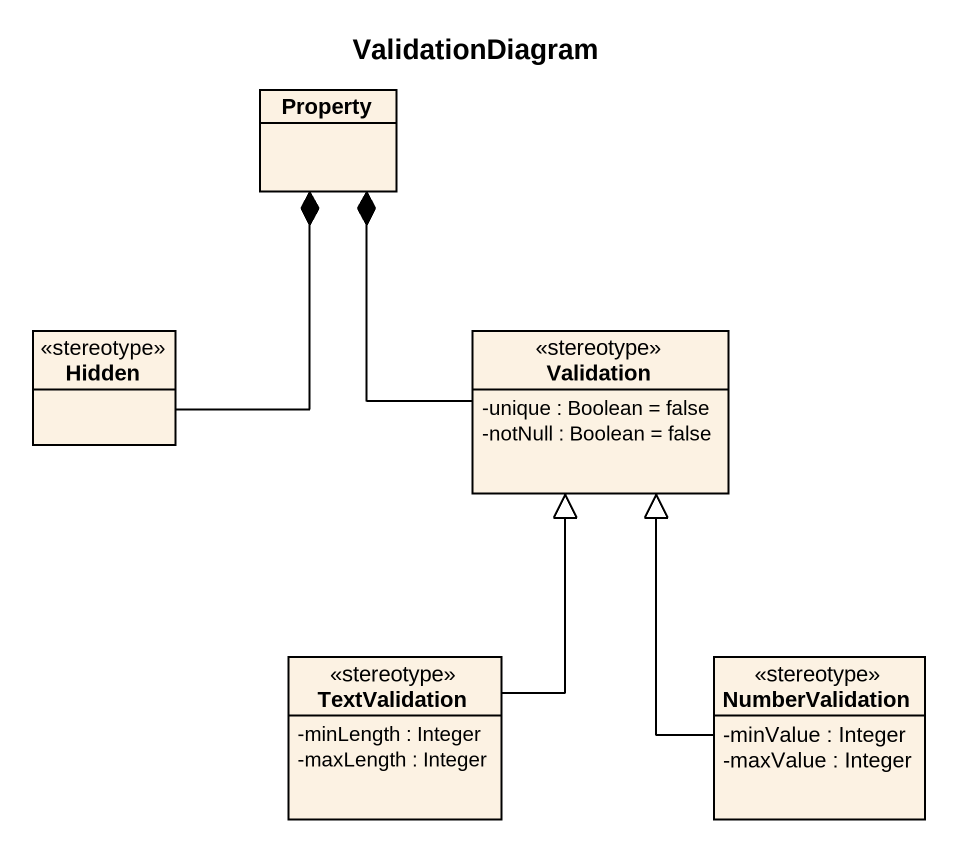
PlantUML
@startuml
title ValidationDiagram
hide circle
hide empty members
skinparam classAttributeIconSize 0
class Property
class Hidden <<stereotype>>
class Validation <<stereotype>> {
  -unique : Boolean = false
  -notNull : Boolean = false
}
class TextValidation <<stereotype>> {
  -minLength : Integer
  -maxLength : Integer
}
class NumberValidation <<stereotype>> {
  -minValue : Integer
  -maxValue : Integer
}
Hidden -up-* Property
Validation -up-* Property
TextValidation -up-|> Validation
NumberValidation -up-|> Validation
@enduml
